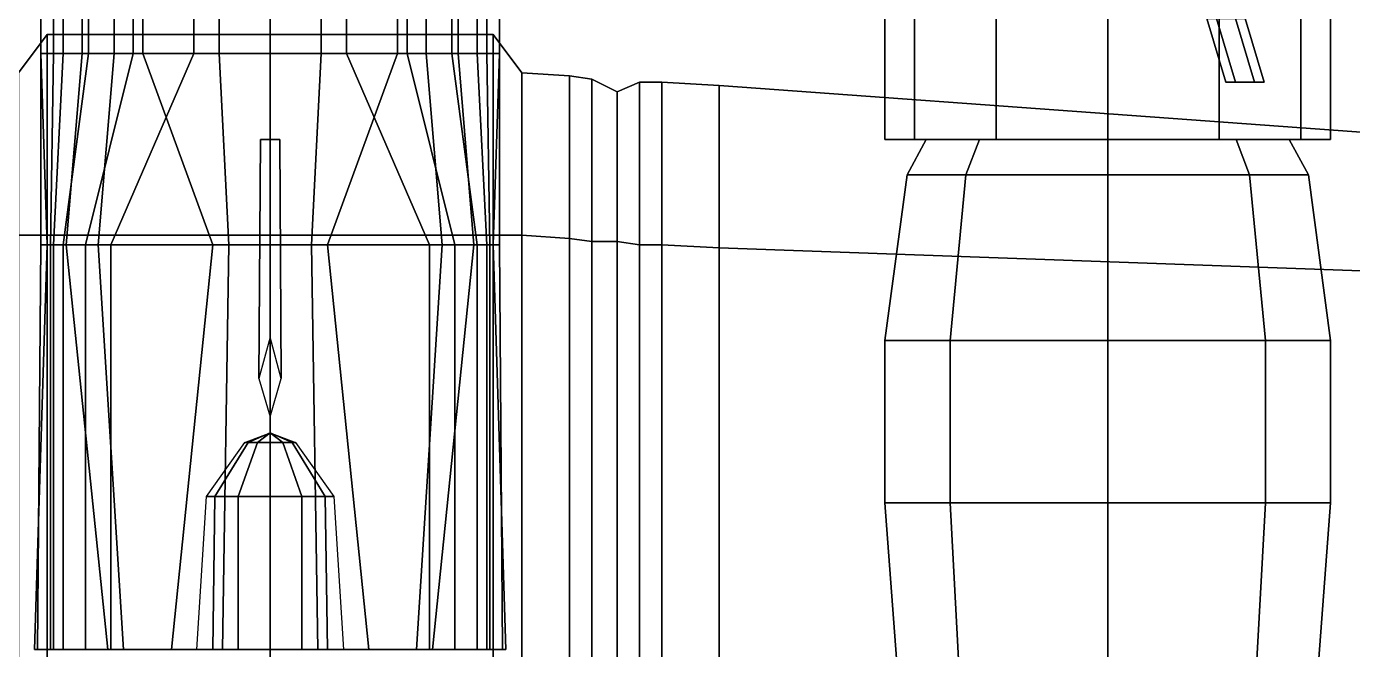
# Model space of a CAD drawing. Header units: millimetres. Extents: x -10.5 to 10.5, y -7.9 to 18.1.
# Drawn here: x -0.765 to 3.399, y 2.93 to 4.885 of the extents above; entities that cross this region are included whole.
import ezdxf

# ---------------------------------------------------------------- set-up
doc = ezdxf.new("R2010")
doc.units = ezdxf.units.MM
doc.layers.add('wing1', color=1, linetype='Continuous')
doc.layers.add('wing2', color=5, linetype='Continuous')

msp = doc.modelspace()

# ---------------------------------------------------------------- linework, layer by layer
for points in [[(-0.720000000000002, 5.360000000000003, 0.1399999999999988), (-0.720000000000002, 5.360000000000003, -0.3600000000000003), (-0.720000000000002, 4.800000000000002, -0.3600000000000003), (-0.720000000000002, 4.800000000000002, 0.21)], [(-0.720000000000002, 5.360000000000003, -0.3600000000000003), (-0.6500000000000017, 5.360000000000003, -0.5300000000000011), (-0.6500000000000018, 4.800000000000002, -0.5300000000000011), (-0.720000000000002, 4.800000000000002, -0.3600000000000003)], [(-0.6799999999999993, 5.360000000000003, 0.2999999999999989), (-0.720000000000002, 5.360000000000003, 0.1399999999999988), (-0.720000000000002, 4.800000000000002, 0.21), (-0.6799999999999993, 4.800000000000002, 0.3699999999999992)], [(-0.5899999999999994, 5.360000000000003, 0.4599999999999991), (-0.6799999999999993, 5.360000000000003, 0.2999999999999989), (-0.6799999999999993, 4.800000000000002, 0.3699999999999992), (-0.5899999999999994, 4.800000000000002, 0.5299999999999994)], [(-0.6500000000000017, 5.360000000000003, -0.5300000000000011), (-0.5699999999999998, 5.360000000000003, -0.620000000000001), (-0.57, 4.800000000000002, -0.620000000000001), (-0.6500000000000018, 4.800000000000002, -0.5300000000000011)], [(-0.4900000000000015, 5.360000000000003, 0.5800000000000001), (-0.5899999999999994, 5.360000000000003, 0.4599999999999991), (-0.5899999999999994, 4.800000000000002, 0.5299999999999994), (-0.4900000000000015, 4.800000000000002, 0.6500000000000004)], [(-0.5699999999999998, 5.360000000000003, -0.620000000000001), (-0.4299999999999993, 5.360000000000003, -0.7200000000000006), (-0.4299999999999993, 4.800000000000002, -0.7200000000000006), (-0.57, 4.800000000000002, -0.620000000000001)], [(-0.4000000000000017, 5.360000000000003, 0.6600000000000001), (-0.4900000000000015, 5.360000000000003, 0.5800000000000001), (-0.4900000000000015, 4.800000000000002, 0.6500000000000004), (-0.4000000000000017, 4.800000000000002, 0.7300000000000004)], [(-0.4299999999999993, 5.360000000000003, -0.7200000000000006), (-0.2400000000000015, 5.360000000000003, -0.7700000000000005), (-0.2400000000000015, 4.800000000000002, -0.7700000000000005), (-0.4299999999999993, 4.800000000000002, -0.7200000000000006)], [(-0.1599999999999996, 5.360000000000003, 0.7599999999999998), (-0.4000000000000017, 5.360000000000003, 0.6600000000000001), (-0.4000000000000017, 4.800000000000002, 0.7300000000000004), (-0.1599999999999996, 4.800000000000002, 0.8300000000000001)], [(0.2400000000000024, 4.800000000000002, -0.7700000000000005), (-0.2400000000000015, 4.800000000000002, -0.7700000000000005), (-0.2400000000000015, 5.360000000000003, -0.7700000000000005), (0.2400000000000025, 5.360000000000003, -0.7700000000000005)], [(4.898425415289509e-16, 5.360000000000003, 0.7699999999999996), (-0.1599999999999996, 5.360000000000003, 0.7599999999999998), (-0.1599999999999996, 4.800000000000002, 0.8300000000000001), (4.898425415289509e-16, 4.800000000000002, 0.8399999999999999)], [(4.898425415289509e-16, 4.800000000000002, 0.8399999999999999), (0.1600000000000006, 4.800000000000002, 0.8300000000000001), (0.1600000000000006, 5.360000000000003, 0.7599999999999998), (4.898425415289509e-16, 5.360000000000003, 0.7699999999999996)], [(0.1600000000000006, 4.800000000000002, 0.8300000000000001), (0.4000000000000026, 4.800000000000002, 0.7300000000000004), (0.4000000000000026, 5.360000000000003, 0.6600000000000001), (0.1600000000000006, 5.360000000000003, 0.7599999999999998)], [(0.4300000000000002, 4.800000000000002, -0.7200000000000006), (0.2400000000000024, 4.800000000000002, -0.7700000000000005), (0.2400000000000025, 5.360000000000003, -0.7700000000000005), (0.4300000000000002, 5.360000000000003, -0.7200000000000006)], [(0.4000000000000026, 4.800000000000002, 0.7300000000000004), (0.4900000000000024, 4.800000000000002, 0.6500000000000004), (0.4900000000000024, 5.360000000000003, 0.5800000000000001), (0.4000000000000026, 5.360000000000003, 0.6600000000000001)], [(0.5700000000000007, 4.800000000000002, -0.620000000000001), (0.4300000000000002, 4.800000000000002, -0.7200000000000006), (0.4300000000000002, 5.360000000000003, -0.7200000000000006), (0.5700000000000007, 5.360000000000003, -0.620000000000001)], [(0.4900000000000024, 4.800000000000002, 0.6500000000000004), (0.5900000000000003, 4.800000000000002, 0.5299999999999994), (0.5900000000000003, 5.360000000000003, 0.4599999999999991), (0.4900000000000024, 5.360000000000003, 0.5800000000000001)], [(0.6500000000000026, 4.800000000000002, -0.5300000000000011), (0.5700000000000007, 4.800000000000002, -0.620000000000001), (0.5700000000000007, 5.360000000000003, -0.620000000000001), (0.6500000000000026, 5.360000000000003, -0.5300000000000011)], [(0.5900000000000003, 4.800000000000002, 0.5299999999999994), (0.6800000000000002, 4.800000000000002, 0.3699999999999992), (0.6800000000000002, 5.360000000000003, 0.2999999999999989), (0.5900000000000003, 5.360000000000003, 0.4599999999999991)], [(0.7200000000000029, 4.800000000000002, -0.3600000000000003), (0.6500000000000026, 4.800000000000002, -0.5300000000000011), (0.6500000000000026, 5.360000000000003, -0.5300000000000011), (0.7200000000000029, 5.360000000000003, -0.3600000000000003)], [(0.6800000000000002, 4.800000000000002, 0.3699999999999992), (0.7200000000000026, 4.800000000000002, 0.21), (0.7200000000000029, 5.360000000000003, 0.1399999999999988), (0.6800000000000002, 5.360000000000003, 0.2999999999999989)], [(0.7200000000000026, 4.800000000000002, 0.21), (0.7200000000000029, 4.800000000000002, -0.3600000000000003), (0.7200000000000029, 5.360000000000003, -0.3600000000000003), (0.7200000000000029, 5.360000000000003, 0.1399999999999988)], [(-0.720000000000002, 4.800000000000002, 0.2099999999999991), (-0.720000000000002, 4.800000000000002, -0.3600000000000003), (-0.7200000000000056, 4.200000000000003, -0.4699999999999998), (-0.7000000000000025, 4.200000000000003, 0.7700000000000005)], [(-0.720000000000002, 4.800000000000002, -0.3600000000000003), (-0.6500000000000017, 4.800000000000002, -0.5300000000000011), (-0.6800000000000029, 4.200000000000003, -0.6399999999999997), (-0.7200000000000056, 4.200000000000003, -0.4699999999999998)], [(-0.6799999999999993, 4.800000000000002, 0.3699999999999992), (-0.720000000000002, 4.800000000000002, 0.2099999999999991), (-0.7000000000000025, 4.200000000000003, 0.7700000000000005), (-0.690000000000001, 4.200000000000003, 0.8500000000000005)], [(-0.5899999999999994, 4.800000000000002, 0.5299999999999994), (-0.6799999999999993, 4.800000000000002, 0.3699999999999992), (-0.690000000000001, 4.200000000000003, 0.8500000000000005), (-0.6400000000000038, 4.200000000000003, 1.000000000000001)], [(-0.6500000000000017, 4.800000000000002, -0.5300000000000011), (-0.5699999999999998, 4.800000000000002, -0.620000000000001), (-0.6500000000000018, 4.200000000000003, -0.6999999999999993), (-0.6800000000000029, 4.200000000000003, -0.6399999999999997)], [(-0.5699999999999998, 4.800000000000002, -0.620000000000001), (-0.4299999999999993, 4.800000000000002, -0.7200000000000006), (-0.5800000000000015, 4.200000000000003, -0.7599999999999998), (-0.6500000000000018, 4.200000000000003, -0.6999999999999993)], [(-0.4900000000000015, 4.800000000000002, 0.6500000000000004), (-0.5899999999999994, 4.800000000000002, 0.5299999999999994), (-0.6400000000000038, 4.200000000000003, 1.000000000000001), (-0.5400000000000024, 4.200000000000003, 1.13)], [(-0.4299999999999993, 4.800000000000002, -0.7200000000000006), (-0.2400000000000015, 4.800000000000002, -0.7700000000000005), (-0.5000000000000032, 4.200000000000003, -0.7899999999999991), (-0.5800000000000015, 4.200000000000003, -0.7599999999999998)], [(-0.4000000000000017, 4.800000000000002, 0.7300000000000004), (-0.4900000000000015, 4.800000000000002, 0.6500000000000004), (-0.5400000000000024, 4.200000000000003, 1.13), (-0.1800000000000029, 4.200000000000003, 1.350000000000001)], [(-0.2400000000000015, 4.800000000000002, -0.7700000000000005), (0.2400000000000024, 4.800000000000002, -0.7700000000000005), (0.5000000000000039, 4.200000000000003, -0.7899999999999991), (-0.5000000000000032, 4.200000000000003, -0.7899999999999991)], [(-0.1599999999999996, 4.800000000000002, 0.8300000000000001), (-0.4000000000000017, 4.800000000000002, 0.7300000000000004), (-0.1800000000000029, 4.200000000000003, 1.350000000000001), (-0.1300000000000022, 4.200000000000003, 1.37)], [(4.898425415289509e-16, 4.800000000000002, 0.8399999999999999), (-0.1599999999999996, 4.800000000000002, 0.8300000000000001), (-0.1300000000000022, 4.200000000000003, 1.37), (3.913536161803677e-15, 4.200000000000003, 1.37)], [(3.913536161803677e-15, 4.200000000000003, 1.37), (0.1300000000000029, 4.200000000000003, 1.37), (0.1600000000000006, 4.800000000000002, 0.8300000000000001), (4.898425415289509e-16, 4.800000000000002, 0.8399999999999999)], [(0.1300000000000029, 4.200000000000003, 1.37), (0.1800000000000037, 4.200000000000003, 1.350000000000001), (0.4000000000000026, 4.800000000000002, 0.7300000000000004), (0.1600000000000006, 4.800000000000002, 0.8300000000000001)], [(0.1800000000000037, 4.200000000000003, 1.350000000000001), (0.540000000000003, 4.200000000000003, 1.13), (0.4900000000000024, 4.800000000000002, 0.6500000000000004), (0.4000000000000026, 4.800000000000002, 0.7300000000000004)], [(0.5800000000000022, 4.200000000000003, -0.7599999999999998), (0.5000000000000039, 4.200000000000003, -0.7899999999999991), (0.2400000000000025, 4.800000000000002, -0.7700000000000005), (0.4300000000000002, 4.800000000000002, -0.7200000000000006)], [(0.6500000000000025, 4.200000000000003, -0.6999999999999993), (0.5800000000000022, 4.200000000000003, -0.7599999999999998), (0.4300000000000002, 4.800000000000002, -0.7200000000000006), (0.5700000000000007, 4.800000000000002, -0.620000000000001)], [(0.540000000000003, 4.200000000000003, 1.13), (0.6400000000000045, 4.200000000000003, 1.000000000000001), (0.5900000000000003, 4.800000000000002, 0.5299999999999994), (0.4900000000000024, 4.800000000000002, 0.6500000000000004)], [(0.6800000000000036, 4.200000000000003, -0.6399999999999997), (0.6500000000000025, 4.200000000000003, -0.6999999999999993), (0.5700000000000007, 4.800000000000002, -0.620000000000001), (0.6500000000000026, 4.800000000000002, -0.5300000000000011)], [(0.6400000000000045, 4.200000000000003, 1.000000000000001), (0.6900000000000016, 4.200000000000003, 0.8500000000000005), (0.6800000000000002, 4.800000000000002, 0.3699999999999992), (0.5900000000000003, 4.800000000000002, 0.5299999999999994)], [(0.7200000000000063, 4.200000000000003, -0.4699999999999998), (0.6800000000000036, 4.200000000000003, -0.6399999999999997), (0.6500000000000026, 4.800000000000002, -0.5300000000000011), (0.7200000000000029, 4.800000000000002, -0.3600000000000003)], [(0.6900000000000016, 4.200000000000003, 0.8500000000000005), (0.7000000000000032, 4.200000000000003, 0.7700000000000005), (0.7200000000000029, 4.800000000000002, 0.2099999999999991), (0.6800000000000002, 4.800000000000002, 0.3699999999999992)], [(0.7000000000000032, 4.200000000000003, 0.7700000000000005), (0.7200000000000063, 4.200000000000003, -0.4699999999999998), (0.7200000000000029, 4.800000000000002, -0.3600000000000003), (0.7200000000000029, 4.800000000000002, 0.2099999999999991)], [(1.836909530733566e-18, 4.53, 1.52), (-0.03, 4.53, 1.489999999999999), (-0.035, 3.78, 1.489999999999999), (2.143061119189161e-18, 3.66, 1.524999999999999)], [(-0.03, 4.53, 1.489999999999999), (-5.510728592200698e-18, 4.53, 1.459999999999999), (-6.429183357567481e-18, 3.91, 1.454999999999999), (-0.035, 3.78, 1.489999999999999)], [(0.03, 4.53, 1.489999999999999), (-6.938893903907228e-18, 4.53, 1.459999999999999), (-0.03, 4.53, 1.489999999999999), (1.836909530733566e-18, 4.53, 1.52)], [(0.03, 4.53, 1.489999999999999), (1.836909530733566e-18, 4.53, 1.52), (2.143061119189161e-18, 3.66, 1.524999999999999), (0.035, 3.78, 1.489999999999999)], [(-5.510728592200698e-18, 4.53, 1.459999999999999), (0.03, 4.53, 1.489999999999999), (0.035, 3.78, 1.489999999999999), (-6.429183357567481e-18, 3.91, 1.454999999999999)], [(-0.7000000000000025, 4.200000000000003, 0.7700000000000005), (-0.7200000000000056, 4.200000000000003, -0.4699999999999998), (-0.7299999999999967, 2.930000000000003, -0.4800000000000004), (-0.7399999999999982, 2.930000000000003, 1.079999999999999)], [(-0.690000000000001, 4.200000000000003, 0.8500000000000005), (-0.7000000000000025, 4.200000000000003, 0.7700000000000005), (-0.7399999999999982, 2.930000000000003, 1.079999999999999), (-0.689999999999994, 2.930000000000003, 1.249999999999999)], [(-0.7200000000000056, 4.200000000000003, -0.4699999999999998), (-0.6800000000000029, 4.200000000000003, -0.6399999999999997), (-0.6799999999999959, 2.930000000000003, -0.6500000000000012), (-0.7299999999999967, 2.930000000000003, -0.4800000000000004)], [(-0.6400000000000038, 4.200000000000003, 1.000000000000001), (-0.690000000000001, 4.200000000000003, 0.8500000000000005), (-0.689999999999994, 2.930000000000003, 1.249999999999999), (-0.5099999999999978, 2.930000000000003, 1.419999999999999)], [(-0.6800000000000029, 4.200000000000003, -0.6399999999999997), (-0.6500000000000018, 4.200000000000003, -0.6999999999999993), (-0.6499999999999948, 2.930000000000003, -0.7100000000000009), (-0.6799999999999959, 2.930000000000003, -0.6500000000000012)], [(-0.6500000000000018, 4.200000000000003, -0.6999999999999993), (-0.5800000000000015, 4.200000000000003, -0.7599999999999998), (-0.5799999999999945, 2.930000000000003, -0.7700000000000014), (-0.6499999999999948, 2.930000000000003, -0.7100000000000009)], [(-0.5400000000000024, 4.200000000000003, 1.13), (-0.6400000000000038, 4.200000000000003, 1.000000000000001), (-0.5099999999999978, 2.930000000000003, 1.419999999999999), (-0.4599999999999971, 2.930000000000003, 1.52)], [(-0.5800000000000015, 4.200000000000003, -0.7599999999999998), (-0.5000000000000032, 4.200000000000003, -0.7899999999999991), (-0.4999999999999962, 2.930000000000003, -0.8000000000000007), (-0.5799999999999945, 2.930000000000003, -0.7700000000000014)], [(-0.1800000000000029, 4.200000000000003, 1.350000000000001), (-0.5400000000000024, 4.200000000000003, 1.13), (-0.4599999999999971, 2.930000000000003, 1.52), (-0.3099999999999985, 2.930000000000003, 1.659999999999999)], [(-0.5000000000000032, 4.200000000000003, -0.7899999999999991), (0.5000000000000039, 4.200000000000003, -0.7899999999999991), (0.5000000000000038, 2.930000000000003, -0.8000000000000007), (-0.4999999999999962, 2.930000000000003, -0.8000000000000007)], [(-0.1300000000000022, 4.200000000000003, 1.37), (-0.1800000000000029, 4.200000000000003, 1.350000000000001), (-0.3099999999999985, 2.930000000000003, 1.659999999999999), (-0.1499999999999983, 2.930000000000003, 1.73)], [(3.920095584947214e-15, 4.200000000000003, 1.37), (-0.1300000000000022, 4.200000000000003, 1.37), (-0.1499999999999983, 2.930000000000003, 1.73), (3.797634949564976e-15, 2.930000000000003, 1.739999999999999)], [(3.797634949564976e-15, 2.930000000000003, 1.739999999999999), (0.1500000000000059, 2.930000000000003, 1.73), (0.1300000000000029, 4.200000000000003, 1.37), (3.920095584947214e-15, 4.200000000000003, 1.37)], [(0.1500000000000059, 2.930000000000003, 1.73), (0.310000000000006, 2.930000000000003, 1.659999999999999), (0.1800000000000037, 4.200000000000003, 1.350000000000001), (0.1300000000000029, 4.200000000000003, 1.37)], [(0.310000000000006, 2.930000000000003, 1.659999999999999), (0.4600000000000046, 2.930000000000003, 1.52), (0.540000000000003, 4.200000000000003, 1.13), (0.1800000000000037, 4.200000000000003, 1.350000000000001)], [(0.4600000000000046, 2.930000000000003, 1.52), (0.5100000000000053, 2.930000000000003, 1.419999999999999), (0.6400000000000045, 4.200000000000003, 1.000000000000001), (0.540000000000003, 4.200000000000003, 1.13)], [(0.5800000000000021, 2.930000000000003, -0.7700000000000014), (0.5000000000000038, 2.930000000000003, -0.8000000000000007), (0.5000000000000039, 4.200000000000003, -0.7899999999999991), (0.5800000000000022, 4.200000000000003, -0.7599999999999998)], [(0.5100000000000053, 2.930000000000003, 1.419999999999999), (0.6900000000000015, 2.930000000000003, 1.249999999999999), (0.6900000000000016, 4.200000000000003, 0.8500000000000005), (0.6400000000000045, 4.200000000000003, 1.000000000000001)], [(0.6500000000000024, 2.930000000000003, -0.7100000000000009), (0.5800000000000021, 2.930000000000003, -0.7700000000000014), (0.5800000000000022, 4.200000000000003, -0.7599999999999998), (0.6500000000000025, 4.200000000000003, -0.6999999999999993)], [(0.6800000000000035, 2.930000000000003, -0.6500000000000012), (0.6500000000000024, 2.930000000000003, -0.7100000000000009), (0.6500000000000025, 4.200000000000003, -0.6999999999999993), (0.6800000000000036, 4.200000000000003, -0.6399999999999997)], [(0.7300000000000042, 2.930000000000003, -0.4800000000000013), (0.6800000000000035, 2.930000000000003, -0.6500000000000012), (0.6800000000000036, 4.200000000000003, -0.6399999999999997), (0.7200000000000063, 4.200000000000003, -0.4699999999999998)], [(0.6900000000000015, 2.930000000000003, 1.249999999999999), (0.7400000000000058, 2.930000000000003, 1.079999999999999), (0.7000000000000032, 4.200000000000003, 0.7700000000000005), (0.6900000000000016, 4.200000000000003, 0.8500000000000005)], [(0.7400000000000058, 2.930000000000003, 1.079999999999999), (0.7300000000000042, 2.930000000000003, -0.4800000000000013), (0.7200000000000063, 4.200000000000003, -0.4699999999999998), (0.7000000000000032, 4.200000000000003, 0.7700000000000005)], [(0, 3.61, -0.7946456692913388), (0, 3.61, -0.7946456692913388), (-0.0692820323027551, 3.580000000000001, -0.830000000000001), (-0.08, 3.580000000000001, -0.7900000000000009)], [(0, 3.61, -0.7946456692913388), (0, 3.61, -0.7946456692913388), (-0.04000000000000002, 3.580000000000001, -0.8592820323027562), (-0.0692820323027551, 3.580000000000001, -0.830000000000001)], [(0, 3.61, -0.7946456692913388), (0, 3.61, -0.7946456692913388), (-1.469527624586862e-17, 3.580000000000001, -0.8700000000000009), (-0.04000000000000002, 3.580000000000001, -0.8592820323027562)], [(0, 3.61, -0.7946456692913388), (0, 3.61, -0.7946456692913388), (0.08, 3.580000000000001, -0.7900000000000009), (0.06928203230275506, 3.580000000000001, -0.830000000000001)], [(0, 3.61, -0.7946456692913388), (0, 3.61, -0.7946456692913388), (0.06928203230275506, 3.580000000000001, -0.830000000000001), (0.03999999999999997, 3.580000000000001, -0.8592820323027562)], [(0, 3.61, -0.7946456692913388), (0, 3.61, -0.7946456692913388), (0.03999999999999997, 3.580000000000001, -0.8592820323027562), (-1.469527624586862e-17, 3.580000000000001, -0.8700000000000009)], [(-0.1732050807568877, 3.41, -0.8899999999999996), (-0.2, 3.41, -0.79), (-0.08, 3.58, -0.79), (-0.06928203230275508, 3.58, -0.8300000000000001)], [(-0.09999999999999996, 3.41, -0.9632050807568876), (-0.1732050807568877, 3.41, -0.8899999999999996), (-0.06928203230275508, 3.58, -0.8300000000000001), (-0.03999999999999999, 3.58, -0.8592820323027553)], [(1.224606353822377e-17, 3.41, -0.9900000000000001), (-0.09999999999999996, 3.41, -0.9632050807568876), (-0.03999999999999999, 3.58, -0.8592820323027553), (4.898425415289509e-18, 3.58, -0.87)], [(0.1, 3.41, -0.9632050807568876), (1.224606353822377e-17, 3.41, -0.9900000000000001), (4.898425415289509e-18, 3.58, -0.87), (0.04000000000000001, 3.58, -0.8592820323027553)], [(0.1732050807568878, 3.41, -0.8899999999999996), (0.1, 3.41, -0.9632050807568876), (0.04000000000000001, 3.58, -0.8592820323027553), (0.06928203230275509, 3.58, -0.8300000000000001)], [(0.2, 3.41, -0.79), (0.1732050807568878, 3.41, -0.8899999999999996), (0.06928203230275509, 3.58, -0.8300000000000001), (0.08, 3.58, -0.79)], [(-0.2, 3.41, -0.79), (-0.1732050807568877, 3.41, -0.8899999999999996), (-0.179999999999996, 2.930000000000004, -0.9200000000000007), (-0.2299999999999967, 2.930000000000004, -0.8000000000000007)], [(-0.1732050807568877, 3.41, -0.8899999999999996), (-0.09999999999999995, 3.41, -0.9632050807568876), (-0.09999999999999776, 2.930000000000004, -0.990000000000001), (-0.179999999999996, 2.930000000000004, -0.9200000000000007)], [(-0.09999999999999995, 3.41, -0.9632050807568876), (1.387778780781446e-17, 3.41, -0.9900000000000001), (3.675174314182739e-15, 2.930000000000004, -1.010000000000001), (-0.09999999999999776, 2.930000000000004, -0.990000000000001)], [(0.1000000000000051, 2.930000000000004, -0.990000000000001), (3.675174314182739e-15, 2.930000000000004, -1.010000000000001), (1.387778780781446e-17, 3.41, -0.9900000000000001), (0.1, 3.41, -0.9632050807568876)], [(0.1800000000000034, 2.930000000000004, -0.9200000000000007), (0.1000000000000051, 2.930000000000004, -0.990000000000001), (0.1, 3.41, -0.9632050807568876), (0.1732050807568878, 3.41, -0.8899999999999996)], [(0.2300000000000041, 2.930000000000004, -0.8000000000000007), (0.1800000000000034, 2.930000000000004, -0.9200000000000007), (0.1732050807568878, 3.41, -0.8899999999999996), (0.2, 3.41, -0.79)]]:
    msp.add_3dface(points)
at = {"layer": 'wing1'}
for points in [[(-0.6999999999999993, 4.86, -0.3799999999999999), (-0.7900000000000027, 4.74, -0.3799999999999999), (-0.7900000000000027, 4.23, 0.05999999999999783), (-0.6999999999999993, 4.23, 0.05999999999999783)], [(-0.6999999999999993, 4.23, -0.8200000000000012), (-0.7900000000000027, 4.23, -0.8200000000000012), (-0.7900000000000027, 4.74, -0.3799999999999999), (-0.6999999999999993, 4.86, -0.3799999999999999)], [(0, 4.86, -0.3799999999999999), (-0.6999999999999993, 4.86, -0.3799999999999999), (-0.6999999999999993, 4.23, 0.05999999999999783), (0, 4.23, 0.05999999999999783)], [(0, 4.23, -0.8200000000000012), (-0.6999999999999993, 4.23, -0.8200000000000012), (-0.6999999999999993, 4.86, -0.3799999999999999), (0, 4.86, -0.3799999999999999)], [(-0.7900000000000027, 4.23, 0.05999999999999783), (-0.7900000000000027, 1.53, 0.05999999999999783), (-0.6999999999999993, 1.52, 0.05999999999999783), (-0.6999999999999993, 4.23, 0.05999999999999783)], [(-0.6999999999999993, 1.52, -0.8200000000000012), (-0.7900000000000027, 1.53, -0.8200000000000012), (-0.7900000000000027, 4.23, -0.8200000000000012), (-0.6999999999999993, 4.23, -0.8200000000000012)], [(-0.6999999999999993, 4.23, 0.05999999999999783), (-0.6999999999999993, 1.52, 0.05999999999999783), (-3.552713678800501e-15, 1.52, 0.05999999999999783), (0, 4.23, 0.05999999999999783)], [(-3.552713678800501e-15, 1.52, -0.8200000000000012), (-0.6999999999999993, 1.52, -0.8200000000000012), (-0.6999999999999993, 4.23, -0.8200000000000012), (0, 4.23, -0.8200000000000012)]]:
    msp.add_3dface(points, dxfattribs=at)
at = {"layer": 'wing2'}
for points in [[(2.023782217350892, 5.44, -0.9800000000000003), (1.93, 5.44, -0.6300000000000008), (1.93, 4.53, -0.6300000000000008), (2.023782217350892, 4.53, -0.9800000000000003)], [(1.93, 5.44, -0.6300000000000008), (2.023782217350892, 5.44, -0.2800000000000011), (2.023782217350892, 4.53, -0.2800000000000011), (1.93, 4.53, -0.6300000000000008)], [(2.280000000000001, 5.44, -1.236217782649108), (2.023782217350892, 5.44, -0.9800000000000003), (2.023782217350892, 4.53, -0.9800000000000003), (2.280000000000001, 4.53, -1.236217782649108)], [(2.023782217350892, 5.44, -0.2800000000000011), (2.280000000000001, 5.44, -0.02378221735089348), (2.280000000000001, 4.53, -0.02378221735089348), (2.023782217350892, 4.53, -0.2800000000000011)], [(2.630000000000003, 5.44, -1.330000000000001), (2.280000000000001, 5.44, -1.236217782649108), (2.280000000000001, 4.53, -1.236217782649108), (2.630000000000003, 4.53, -1.330000000000001)], [(2.280000000000001, 5.44, -0.02378221735089348), (2.630000000000003, 5.44, 0.0699999999999994), (2.630000000000003, 4.53, 0.0699999999999994), (2.280000000000001, 4.53, -0.02378221735089348)], [(2.979999999999997, 5.44, -1.236217782649108), (2.630000000000003, 5.44, -1.330000000000001), (2.630000000000003, 4.53, -1.330000000000001), (2.979999999999997, 4.53, -1.236217782649108)], [(2.630000000000003, 5.44, 0.0699999999999994), (2.979999999999997, 5.44, -0.02378221735089348), (2.979999999999997, 4.53, -0.02378221735089348), (2.630000000000003, 4.53, 0.0699999999999994)], [(3.236217782649106, 5.44, -0.9800000000000012), (2.979999999999997, 5.44, -1.236217782649108), (2.979999999999997, 4.53, -1.236217782649108), (3.236217782649106, 4.53, -0.9800000000000003)], [(2.979999999999997, 5.44, -0.02378221735089348), (3.236217782649106, 5.44, -0.2800000000000002), (3.236217782649106, 4.53, -0.2800000000000002), (2.979999999999997, 4.53, -0.02378221735089348)], [(3.329999999999998, 5.44, -0.6300000000000008), (3.236217782649106, 5.44, -0.9800000000000012), (3.236217782649106, 4.53, -0.9800000000000003), (3.329999999999998, 4.53, -0.6300000000000008)], [(3.236217782649106, 5.44, -0.2800000000000002), (3.329999999999998, 5.44, -0.6300000000000008), (3.329999999999998, 4.53, -0.6300000000000008), (3.236217782649106, 4.53, -0.2800000000000002)], [(2.941339745962154, 4.91, -1.293179306876174), (2.971339745962155, 4.91, -1.241217782649107), (3.031339745962157, 4.71, -1.345140831103241), (3.001339745962156, 4.71, -1.397102355330308)], [(2.971339745962155, 4.91, -1.34514083110324), (2.941339745962154, 4.91, -1.293179306876174), (3.001339745962156, 4.71, -1.397102355330308), (3.031339745962157, 4.71, -1.449063879557372)], [(2.971339745962155, 4.91, -1.241217782649107), (3.031339745962157, 4.91, -1.241217782649107), (3.091339745962152, 4.71, -1.345140831103239), (3.031339745962157, 4.71, -1.345140831103241)], [(3.031339745962157, 4.91, -1.345140831103241), (2.971339745962155, 4.91, -1.34514083110324), (3.031339745962157, 4.71, -1.449063879557372), (3.091339745962159, 4.71, -1.449063879557372)], [(3.061339745962158, 4.91, -1.293179306876172), (3.031339745962157, 4.91, -1.345140831103241), (3.091339745962159, 4.71, -1.449063879557372), (3.12133974596216, 4.71, -1.397102355330306)], [(3.031339745962157, 4.91, -1.241217782649107), (3.061339745962158, 4.91, -1.293179306876172), (3.12133974596216, 4.71, -1.397102355330306), (3.091339745962152, 4.71, -1.345140831103239)], [(0, 4.23, -0.8200000000000012), (0.7000000000000028, 4.23, -0.8200000000000012), (0.7000000000000028, 4.86, -0.3799999999999999), (0, 4.86, -0.3799999999999999)], [(0, 4.86, -0.3799999999999999), (0.7000000000000028, 4.86, -0.3799999999999999), (0.7000000000000028, 4.23, 0.05999999999999783), (0, 4.23, 0.05999999999999783)], [(0.7000000000000028, 4.23, -0.8200000000000012), (0.7900000000000063, 4.23, -0.8200000000000012), (0.7900000000000063, 4.74, -0.3799999999999999), (0.7000000000000028, 4.86, -0.3799999999999999)], [(0.7000000000000028, 4.86, -0.3799999999999999), (0.7900000000000063, 4.74, -0.3799999999999999), (0.7900000000000063, 4.23, 0.05999999999999783), (0.7000000000000028, 4.23, 0.05999999999999783)], [(0.7900000000000063, 4.23, -0.8200000000000012), (0.9399999999999977, 4.220000000000001, -0.8100000000000032), (0.9399999999999977, 4.73, -0.3799999999999999), (0.7900000000000063, 4.74, -0.3799999999999999)], [(0.7900000000000063, 4.74, -0.3799999999999999), (0.9399999999999977, 4.73, -0.3799999999999999), (0.9399999999999977, 4.220000000000001, 0.05999999999999783), (0.7900000000000063, 4.23, 0.05999999999999783)], [(0.9399999999999977, 4.73, -0.3799999999999999), (1.010000000000005, 4.720000000000001, -0.3799999999999999), (1.010000000000005, 4.210000000000001, 0.05999999999999783), (0.9399999999999977, 4.220000000000001, 0.05999999999999783)], [(0.9399999999999977, 4.220000000000001, -0.8100000000000032), (1.010000000000005, 4.210000000000001, -0.8000000000000016), (1.010000000000005, 4.720000000000001, -0.3799999999999999), (0.9399999999999977, 4.73, -0.3799999999999999)], [(1.010000000000005, 4.720000000000001, -0.3799999999999999), (1.090000000000003, 4.68, -0.3799999999999999), (1.090000000000003, 4.210000000000001, 0.05999999999999783), (1.010000000000005, 4.210000000000001, 0.05999999999999783)], [(1.010000000000005, 4.210000000000001, -0.8000000000000016), (1.090000000000003, 4.210000000000001, -0.8000000000000016), (1.090000000000003, 4.68, -0.3799999999999999), (1.010000000000005, 4.720000000000001, -0.3799999999999999)], [(1.090000000000003, 4.68, -0.3799999999999999), (1.159999999999997, 4.710000000000001, -0.3799999999999999), (1.159999999999997, 4.2, 0.05999999999999783), (1.090000000000003, 4.210000000000001, 0.05999999999999783)], [(1.090000000000003, 4.210000000000001, -0.8000000000000016), (1.159999999999997, 4.2, -0.79), (1.159999999999997, 4.710000000000001, -0.3799999999999999), (1.090000000000003, 4.68, -0.3799999999999999)], [(1.159999999999997, 4.710000000000001, -0.3799999999999999), (1.230000000000004, 4.710000000000001, -0.3799999999999999), (1.230000000000004, 4.2, 0.05999999999999783), (1.159999999999997, 4.2, 0.05999999999999783)], [(1.159999999999997, 4.2, -0.79), (1.230000000000004, 4.2, -0.780000000000002), (1.230000000000004, 4.710000000000001, -0.3799999999999999), (1.159999999999997, 4.710000000000001, -0.3799999999999999)], [(1.230000000000004, 4.710000000000001, -0.3799999999999999), (1.409999999999997, 4.7, -0.3799999999999999), (1.409999999999997, 4.19, 0.05999999999999783), (1.230000000000004, 4.2, 0.05999999999999783)], [(1.230000000000004, 4.2, -0.780000000000002), (1.409999999999997, 4.19, -0.7700000000000005), (1.409999999999997, 4.7, -0.3799999999999999), (1.230000000000004, 4.710000000000001, -0.3799999999999999)], [(1.409999999999997, 4.19, -0.7700000000000005), (9.530000000000001, 3.9, -0.2099999999999982), (9.530000000000001, 4.11, -0.09000000000000077), (1.409999999999997, 4.7, -0.3799999999999999)], [(1.409999999999997, 4.7, -0.3799999999999999), (9.530000000000001, 4.11, -0.09000000000000077), (9.530000000000001, 3.9, 0.04000000000000181), (1.409999999999997, 4.19, 0.05999999999999783)], [(1.93, 4.53, -0.6300000000000008), (2.023782217350892, 4.53, -0.2800000000000011), (2.060000000000002, 4.53, -0.6300000000000008), (2.023782217350892, 4.53, -0.9800000000000003)], [(2.226949134723668, 4.53, -1.033050865276333), (2.060000000000002, 4.53, -0.6300000000000008), (2, 4.42, -0.6300000000000008), (2.184522727852475, 4.42, -1.075477272147526)], [(2.060000000000002, 4.53, -0.6300000000000008), (2.226949134723668, 4.53, -0.226949134723669), (2.184522727852475, 4.42, -0.1845227278524755), (2, 4.42, -0.6300000000000008)], [(2.226949134723668, 4.53, -1.033050865276333), (2.280000000000001, 4.53, -1.236217782649108), (2.023782217350892, 4.53, -0.9800000000000003), (2.060000000000002, 4.53, -0.6300000000000008)], [(2.023782217350892, 4.53, -0.2800000000000011), (2.280000000000001, 4.53, -0.02378221735089348), (2.226949134723668, 4.53, -0.226949134723669), (2.060000000000002, 4.53, -0.6300000000000008)], [(2.630000000000003, 4.53, -1.200000000000001), (2.226949134723668, 4.53, -1.033050865276333), (2.184522727852475, 4.42, -1.075477272147526), (2.630000000000003, 4.42, -1.260000000000001)], [(2.226949134723668, 4.53, -0.226949134723669), (2.630000000000003, 4.53, -0.0600000000000005), (2.630000000000003, 4.42), (2.184522727852475, 4.42, -0.1845227278524755)], [(2.630000000000003, 4.53, -1.200000000000001), (2.630000000000003, 4.53, -1.330000000000001), (2.280000000000001, 4.53, -1.236217782649108), (2.226949134723668, 4.53, -1.033050865276333)], [(2.280000000000001, 4.53, -0.02378221735089348), (2.630000000000003, 4.53, 0.0699999999999994), (2.630000000000003, 4.53, -0.0600000000000005), (2.226949134723668, 4.53, -0.226949134723669)], [(3.03305086527633, 4.53, -1.033050865276333), (2.630000000000003, 4.53, -1.200000000000001), (2.630000000000003, 4.42, -1.260000000000001), (3.075477272147523, 4.42, -1.075477272147526)], [(3.03305086527633, 4.53, -1.033050865276333), (2.979999999999997, 4.53, -1.236217782649108), (2.630000000000003, 4.53, -1.330000000000001), (2.630000000000003, 4.53, -1.200000000000001)], [(2.630000000000003, 4.53, -0.0600000000000005), (3.03305086527633, 4.53, -0.226949134723669), (3.075477272147523, 4.42, -0.1845227278524755), (2.630000000000003, 4.42)], [(2.630000000000003, 4.53, 0.0699999999999994), (2.979999999999997, 4.53, -0.02378221735089348), (3.03305086527633, 4.53, -0.2269491347236681), (2.630000000000003, 4.53, -0.0600000000000005)], [(3.200000000000003, 4.53, -0.6300000000000008), (3.236217782649106, 4.53, -0.9800000000000003), (2.979999999999997, 4.53, -1.236217782649108), (3.03305086527633, 4.53, -1.033050865276333)], [(2.979999999999997, 4.53, -0.02378221735089348), (3.236217782649106, 4.53, -0.2800000000000002), (3.200000000000003, 4.53, -0.6300000000000008), (3.03305086527633, 4.53, -0.226949134723669)], [(3.200000000000003, 4.53, -0.6300000000000008), (3.03305086527633, 4.53, -1.033050865276333), (3.075477272147523, 4.42, -1.075477272147526), (3.259999999999998, 4.42, -0.6300000000000008)], [(3.03305086527633, 4.53, -0.226949134723669), (3.200000000000003, 4.53, -0.6300000000000008), (3.259999999999998, 4.42, -0.6300000000000008), (3.075477272147523, 4.42, -0.1845227278524755)], [(3.236217782649106, 4.53, -0.2800000000000002), (3.329999999999998, 4.53, -0.6300000000000008), (3.236217782649106, 4.53, -0.9800000000000003), (3.200000000000003, 4.53, -0.6300000000000017)], [(2.184522727852475, 4.42, -1.075477272147526), (2, 4.42, -0.6300000000000008), (1.93, 3.9, -0.6300000000000008), (2.135025253169417, 3.9, -1.124974746830584)], [(2, 4.42, -0.6300000000000008), (2.184522727852475, 4.42, -0.1845227278524755), (2.135025253169417, 3.9, -0.1350252531694176), (1.93, 3.9, -0.6300000000000008)], [(2.630000000000003, 4.42, -1.260000000000001), (2.184522727852475, 4.42, -1.075477272147526), (2.135025253169417, 3.9, -1.124974746830584), (2.630000000000003, 3.9, -1.330000000000001)], [(2.184522727852475, 4.42, -0.1845227278524755), (2.630000000000003, 4.42), (2.630000000000003, 3.9, 0.0699999999999994), (2.135025253169417, 3.9, -0.1350252531694176)], [(3.075477272147523, 4.42, -1.075477272147526), (2.630000000000003, 4.42, -1.260000000000001), (2.630000000000003, 3.9, -1.330000000000001), (3.124974746830581, 3.9, -1.124974746830584)], [(2.630000000000003, 4.42), (3.075477272147523, 4.42, -0.1845227278524755), (3.124974746830581, 3.9, -0.1350252531694176), (2.630000000000003, 3.9, 0.0699999999999994)], [(3.259999999999998, 4.42, -0.6300000000000008), (3.075477272147523, 4.42, -1.075477272147526), (3.124974746830581, 3.9, -1.124974746830584), (3.329999999999998, 3.9, -0.6300000000000008)], [(3.075477272147523, 4.42, -0.1845227278524755), (3.259999999999998, 4.42, -0.6300000000000008), (3.329999999999998, 3.9, -0.6300000000000008), (3.124974746830581, 3.9, -0.1350252531694176)], [(0, 1.52, -0.8200000000000012), (0.7000000000000028, 1.52, -0.8200000000000012), (0.7000000000000028, 4.23, -0.8200000000000012), (0, 4.23, -0.8200000000000012)], [(0.7000000000000028, 4.23, 0.05999999999999783), (0.7000000000000028, 1.52, 0.05999999999999783), (0, 1.52, 0.05999999999999783), (0, 4.23, 0.05999999999999783)], [(0.7000000000000028, 1.52, -0.8200000000000012), (0.7900000000000063, 1.53, -0.8200000000000012), (0.7900000000000063, 4.23, -0.8200000000000012), (0.7000000000000028, 4.23, -0.8200000000000012)], [(0.7900000000000063, 4.23, 0.05999999999999783), (0.7900000000000063, 1.53, 0.05999999999999783), (0.7000000000000028, 1.52, 0.05999999999999783), (0.7000000000000028, 4.23, 0.05999999999999783)], [(0.7900000000000063, 1.53, -0.8200000000000012), (0.9399999999999977, 1.55, -0.8100000000000032), (0.9399999999999977, 4.220000000000001, -0.8100000000000032), (0.7900000000000063, 4.23, -0.8200000000000012)], [(0.9399999999999977, 4.220000000000001, 0.05999999999999783), (0.9399999999999977, 1.55, 0.05999999999999783), (0.7900000000000063, 1.53, 0.05999999999999783), (0.7900000000000063, 4.23, 0.05999999999999783)], [(0.9399999999999977, 1.55, -0.8100000000000032), (1.010000000000005, 1.56, -0.8000000000000016), (1.010000000000005, 4.210000000000001, -0.8000000000000016), (0.9399999999999977, 4.220000000000001, -0.8100000000000032)], [(1.010000000000005, 4.210000000000001, 0.05999999999999783), (1.010000000000005, 1.56, 0.05999999999999783), (0.9399999999999977, 1.55, 0.05999999999999783), (0.9399999999999977, 4.220000000000001, 0.05999999999999783)], [(1.010000000000005, 1.56, -0.8000000000000016), (1.090000000000003, 1.57, -0.8000000000000016), (1.090000000000003, 4.210000000000001, -0.8000000000000016), (1.010000000000005, 4.210000000000001, -0.8000000000000016)], [(1.090000000000003, 4.210000000000001, 0.05999999999999783), (1.090000000000003, 1.57, 0.05999999999999783), (1.010000000000005, 1.56, 0.05999999999999783), (1.010000000000005, 4.210000000000001, 0.05999999999999783)], [(1.090000000000003, 1.57, -0.8000000000000016), (1.159999999999997, 1.58, -0.79), (1.159999999999997, 4.2, -0.79), (1.090000000000003, 4.210000000000001, -0.8000000000000016)], [(1.159999999999997, 4.2, 0.05999999999999783), (1.159999999999997, 1.58, 0.05999999999999783), (1.090000000000003, 1.57, 0.05999999999999783), (1.090000000000003, 4.210000000000001, 0.05999999999999783)], [(1.159999999999997, 1.58, -0.79), (1.230000000000004, 1.59, -0.780000000000002), (1.230000000000004, 4.2, -0.780000000000002), (1.159999999999997, 4.2, -0.79)], [(1.230000000000004, 4.2, 0.05999999999999783), (1.230000000000004, 1.59, 0.05999999999999783), (1.159999999999997, 1.58, 0.05999999999999783), (1.159999999999997, 4.2, 0.05999999999999783)], [(1.230000000000004, 1.59, -0.780000000000002), (1.409999999999997, 1.61, -0.7700000000000005), (1.409999999999997, 4.19, -0.7700000000000005), (1.230000000000004, 4.2, -0.780000000000002)], [(1.409999999999997, 4.19, 0.05999999999999783), (1.409999999999997, 1.61, 0.05999999999999783), (1.230000000000004, 1.59, 0.05999999999999783), (1.230000000000004, 4.2, 0.05999999999999783)], [(1.409999999999997, 1.61, -0.7700000000000005), (9.530000000000001, 2.65, -0.2099999999999982), (9.530000000000001, 3.9, -0.2099999999999982), (1.409999999999997, 4.19, -0.7700000000000005)], [(9.530000000000001, 3.9, 0.04000000000000181), (9.530000000000001, 2.65, 0.04000000000000181), (1.409999999999997, 1.61, 0.05999999999999783), (1.409999999999997, 4.19, 0.05999999999999783)], [(2.135025253169417, 3.9, -1.124974746830584), (1.93, 3.9, -0.6300000000000008), (1.93, 3.390000000000001, -0.6300000000000008), (2.135025253169417, 3.390000000000001, -1.124974746830584)], [(1.93, 3.9, -0.6300000000000008), (2.135025253169417, 3.9, -0.1350252531694176), (2.135025253169417, 3.390000000000001, -0.1350252531694176), (1.93, 3.390000000000001, -0.6300000000000008)], [(2.630000000000003, 3.9, -1.330000000000001), (2.135025253169417, 3.9, -1.124974746830584), (2.135025253169417, 3.390000000000001, -1.124974746830584), (2.630000000000003, 3.390000000000001, -1.330000000000001)], [(2.135025253169417, 3.9, -0.1350252531694176), (2.630000000000003, 3.9, 0.0699999999999994), (2.630000000000003, 3.390000000000001, 0.0699999999999994), (2.135025253169417, 3.390000000000001, -0.1350252531694176)], [(3.124974746830581, 3.9, -1.124974746830584), (2.630000000000003, 3.9, -1.330000000000001), (2.630000000000003, 3.390000000000001, -1.330000000000001), (3.124974746830581, 3.390000000000001, -1.124974746830584)], [(2.630000000000003, 3.9, 0.0699999999999994), (3.124974746830581, 3.9, -0.1350252531694176), (3.124974746830581, 3.390000000000001, -0.1350252531694176), (2.630000000000003, 3.390000000000001, 0.0699999999999994)], [(3.329999999999998, 3.9, -0.6300000000000008), (3.124974746830581, 3.9, -1.124974746830584), (3.124974746830581, 3.390000000000001, -1.124974746830584), (3.329999999999998, 3.390000000000001, -0.6300000000000008)], [(3.124974746830581, 3.9, -0.1350252531694176), (3.329999999999998, 3.9, -0.6300000000000008), (3.329999999999998, 3.390000000000001, -0.6300000000000008), (3.124974746830581, 3.390000000000001, -0.1350252531694176)], [(2.135025253169417, 3.390000000000001, -1.124974746830584), (1.93, 3.390000000000001, -0.6300000000000008), (1.969999999999999, 2.86, -0.6300000000000008), (2.163309524416881, 2.86, -1.096690475583122)], [(1.93, 3.390000000000001, -0.6300000000000008), (2.135025253169417, 3.390000000000001, -0.1350252531694176), (2.163309524416881, 2.86, -0.1633095244168797), (1.969999999999999, 2.86, -0.6300000000000008)], [(2.630000000000003, 3.390000000000001, -1.330000000000001), (2.135025253169417, 3.390000000000001, -1.124974746830584), (2.163309524416881, 2.86, -1.096690475583122), (2.630000000000003, 2.86, -1.290000000000001)], [(2.135025253169417, 3.390000000000001, -0.1350252531694176), (2.630000000000003, 3.390000000000001, 0.0699999999999994), (2.630000000000003, 2.86, 0.02999999999999936), (2.163309524416881, 2.86, -0.1633095244168797)], [(3.124974746830581, 3.390000000000001, -1.124974746830584), (2.630000000000003, 3.390000000000001, -1.330000000000001), (2.630000000000003, 2.86, -1.290000000000001), (3.096690475583124, 2.86, -1.096690475583122)], [(2.630000000000003, 3.390000000000001, 0.0699999999999994), (3.124974746830581, 3.390000000000001, -0.1350252531694176), (3.096690475583124, 2.86, -0.1633095244168797), (2.630000000000003, 2.86, 0.02999999999999936)], [(3.329999999999998, 3.390000000000001, -0.6300000000000008), (3.124974746830581, 3.390000000000001, -1.124974746830584), (3.096690475583124, 2.86, -1.096690475583122), (3.289999999999999, 2.86, -0.6300000000000008)], [(3.124974746830581, 3.390000000000001, -0.1350252531694176), (3.329999999999998, 3.390000000000001, -0.6300000000000008), (3.289999999999999, 2.86, -0.6300000000000008), (3.096690475583124, 2.86, -0.1633095244168797)]]:
    msp.add_3dface(points, dxfattribs=at)

doc.saveas('drawing.dxf')
